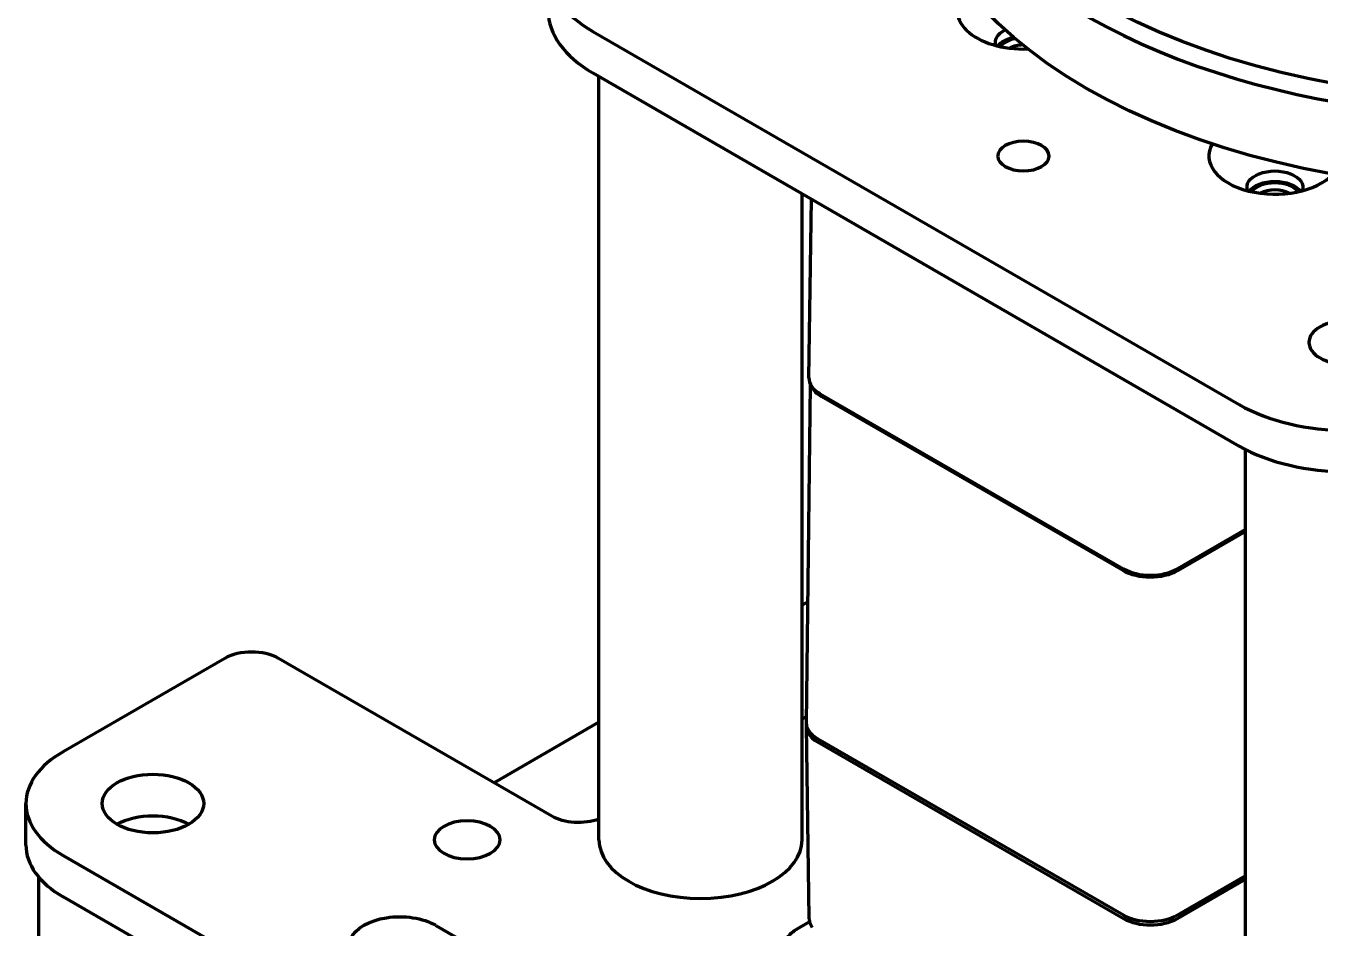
# Model space of a CAD drawing. Header units: millimetres. Extents: x 0 to 1189, y 0 to 841.
# Drawn here: x 594.4 to 645.4, y 257.8 to 293.3 of the extents above; entities that cross this region are included whole.
import ezdxf

# ---------------------------------------------------------------- set-up
doc = ezdxf.new("R2010")
doc.units = ezdxf.units.MM
doc.header["$LTSCALE"] = 0.75
doc.layers.add('Visible', color=7, linetype='Continuous', lineweight=70)

msp = doc.modelspace()

# ---------------------------------------------------------------- linework, layer by layer
at = {"layer": 'Visible', "extrusion": (0, 0.816497, 0.57735)}
for p, q in [((616.715, 293.086), (642.171, 278.389)), ((616.715, 291.453), (642.171, 276.756)), ((616.957, 261.242), (616.957, 291.313)), ((624.957, 261.242), (624.957, 286.694)), ((625.221, 279.437), (625.327, 286.48)), ((625.128, 265.841), (625.289, 279.171)), ((625.66, 278.817), (637.61, 271.918)), ((637.61, 271.836), (625.73, 278.695)), ((642.413, 246.545), (642.413, 276.623)), ((642.413, 273.467), (639.731, 271.918)), ((642.413, 273.385), (639.731, 271.836)), ((625.186, 270.624), (624.957, 270.492)), ((602.219, 268.387), (595.855, 264.712)), ((615.094, 262.178), (604.34, 268.387)), ((625.131, 266.102), (624.957, 266.001)), ((616.957, 265.873), (612.826, 263.488)), ((625.236, 258.174), (625.122, 265.705)), ((625.561, 265.1), (637.61, 258.144)), ((637.61, 258.27), (625.567, 265.223)), ((594.391, 261.038), (594.391, 262.671)), ((595.855, 260.63), (645.353, 232.052)), ((594.891, 259.78), (594.891, 240.626)), ((642.413, 259.819), (639.731, 258.27)), ((639.731, 258.144), (642.413, 259.693)), ((645.353, 230.419), (595.855, 258.997)), ((610.528, 257.874), (618.306, 253.383)), ((624.854, 257.793), (625.254, 258.024))]:
    msp.add_line(p, q, dxfattribs=at)
at = {"layer": 'Visible'}
for centre, major_axis, ratio, start_param, end_param in [((652.777, 303.292), (-23.5, 0), 0.57735, -0.199208, 3.348244), ((620.957, 295.535), (6, 0), 0.57735, 2.356194, 3.926991), ((633.671, 293.894), (2.6, 0), 0.57735, 2.574235, 4.779307), ((620.957, 293.902), (6, 0), 0.57735, 3.141593, 3.926991), ((633.671, 292.261), (-0.99, 0), 0.57735, -1.238836, -0.407621), ((633.671, 292.098), (0.79, 0), 0.57735, 1.600652, 2.336406), ((643.571, 288.178), (2.6, 0), 0.57735, 2.816658, 5.789669), ((643.571, 286.545), (-1, 0), 0.57735, 3.548727, 5.876051), ((643.571, 286.382), (-0.8, 0), 0.57735, 3.93842, 5.486358), ((626.721, 279.43), (-1.5, 0), 0.577306, -0.008726, 0.78536), ((646.413, 280.838), (-6, 0), 0.57735, 0.785398, 2.356194), ((646.413, 279.205), (6, 0), 0.57735, 3.926991, 5.497787), ((638.67, 272.531), (1.5, 0), 0.577394, 3.927029, 5.497749), ((603.28, 267.774), (1.5, 0), 0.57735, 0.785398, 2.356194), ((626.622, 265.713), (-1.5, 0), 0.577306, -0.099999, 0.78536), ((599.391, 262.671), (5, 0), 0.57735, 2.356194, 3.926991), ((599.391, 261.038), (5, 0), 0.57735, 3.141593, 3.926991), ((620.957, 261.242), (4, 0), 0.57735, 3.141593, 6.283185), ((638.67, 258.756), (1.5, 0), 0.577394, 3.927029, 5.497749)]:
    msp.add_ellipse(centre, major_axis=major_axis, ratio=ratio, start_param=start_param, end_param=end_param, dxfattribs=at)
at = {"layer": 'Visible', "extrusion": (-2e-16, -2e-16, -1)}
for centre, major_axis, start_param, end_param in [((652.777, 303.7), (-23, 0), 3.141593, 6.283185), ((626.628, 265.835), (-1.5, 0), -0.785408, 0.006981), ((616.155, 262.79), (-1.5, 0), 4.148026, 5.497787)]:
    msp.add_ellipse(centre, major_axis=major_axis, ratio=0.57735, start_param=start_param, end_param=end_param, dxfattribs=at)
at = {"layer": 'Visible', "extrusion": (-1e-16, 1e-16, -1)}
msp.add_ellipse((652.777, 300.434), major_axis=(-23.5, 0), ratio=0.57735, start_param=3.141593, end_param=6.283185, dxfattribs=at)
at = {"layer": 'Visible', "extrusion": (-1e-16, -2e-16, -1)}
for centre, major_axis, start_param, end_param in [((633.671, 292.669), (1.1, 0), 2.914661, 3.999272), ((633.671, 288.178), (-1.01, 0), 4.712389, 10.995574), ((643.571, 286.954), (1.1, 0), 2.914661, 6.510117), ((599.391, 262.671), (-2, 0), 4.712389, 10.995574), ((599.391, 261.038), (2, 0), 3.926991, 5.497787), ((599.391, 261.038), (-2, 0), 0.785398, 2.356194), ((609.113, 257.058), (2, 0), 2.356194, 5.497787)]:
    msp.add_ellipse(centre, major_axis=major_axis, ratio=0.57735, start_param=start_param, end_param=end_param, dxfattribs=at)
at = {"layer": 'Visible', "extrusion": (-1e-16, -3e-16, -1)}
for centre, major_axis, start_param, end_param in [((633.671, 292.261), (1.1, 0), 3.546278, 4.353587), ((643.571, 286.545), (-1.1, 0), 0.404686, 2.736907)]:
    msp.add_ellipse(centre, major_axis=major_axis, ratio=0.57735, start_param=start_param, end_param=end_param, dxfattribs=at)
at = {"layer": 'Visible', "extrusion": (-1e-16, -1e-16, -1)}
for centre, major_axis, start_param, end_param in [((646.413, 280.838), (1.5, 0), 1.570796326795186, 7.853981633974773), ((611.765, 261.242), (1.3, 0), 1.570796326795601, 7.853981633975188)]:
    msp.add_ellipse(centre, major_axis=major_axis, ratio=0.57735, start_param=start_param, end_param=end_param, dxfattribs=at)
at = {"layer": 'Visible', "extrusion": (-1e-16, -5e-16, -1)}
msp.add_ellipse((626.791, 279.307), major_axis=(-1.5, 0), ratio=0.57735, start_param=-0.785408, end_param=-0.24462, dxfattribs=at)
at = {"layer": 'Visible', "extrusion": (-2e-16, 2e-16, -1)}
msp.add_ellipse((638.67, 272.449), major_axis=(-1.5, 0), ratio=0.57735, start_param=3.926981, end_param=5.497797, dxfattribs=at)
at = {"layer": 'Visible', "extrusion": (-2e-16, -1e-16, -1)}
msp.add_ellipse((638.67, 258.882), major_axis=(1.5, 0), ratio=0.57735, start_param=0.785388, end_param=2.356205, dxfattribs=at)
at = {"layer": 'Visible'}
for points, knots in [([(625.354, 257.786), (625.292, 257.885), (625.253, 257.994), (625.238, 258.125), (625.237, 258.145), (625.236, 258.166)], [0, 0, 0, 0, 0.0450383, 0.0450383, 0.05314877, 0.05314877, 0.05314877, 0.05314877]), ([(624.854, 255.751), (624.735, 255.82), (624.628, 255.896), (624.293, 256.189), (624.15, 256.439), (624.101, 256.946), (624.196, 257.203), (624.514, 257.563), (624.67, 257.686), (624.854, 257.793)], [-3.926953, -3.926953, -3.926953, -3.926953, -3.724388, -3.724388, -3.196819, -3.196819, -2.669249, -2.669249, -2.356233, -2.356233, -2.356233, -2.356233])]:
    msp.add_open_spline(points, degree=3, knots=knots, dxfattribs=at)

doc.saveas('drawing.dxf')
